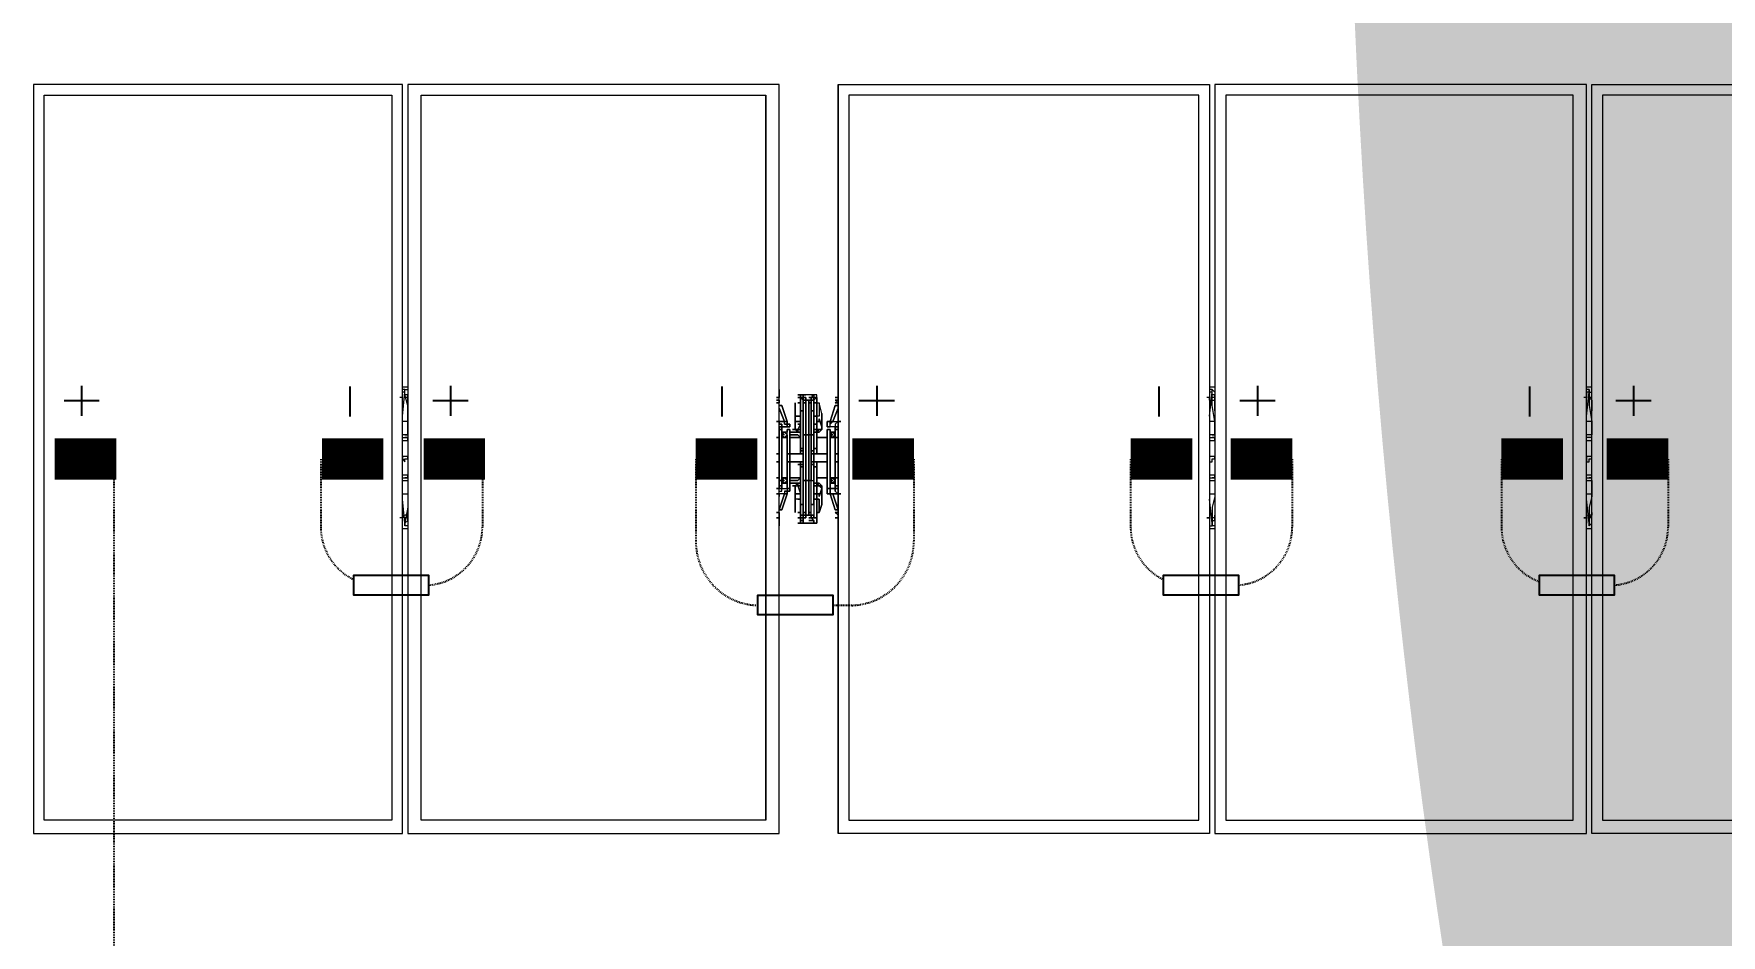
# Model space of a CAD drawing. Header units: feet. Extents: x -13743 to 68376, y -48 to 67763.
# Drawn here: x 3566.4 to 3770.6, y 8222.2 to 8331.2 of the extents above; entities that cross this region are included whole.
import ezdxf
from ezdxf.enums import TextEntityAlignment as Align

# ---------------------------------------------------------------- set-up
doc = ezdxf.new("R2018")
doc.units = ezdxf.units.FT
doc.header["$MEASUREMENT"] = 0
doc.linetypes.add('HIDDEN', pattern=[0.375, 0.25, -0.125])
for name, color, linetype in [('E-HARN-COMP', 8, 'Continuous'), ('E-TRNK-CABL-NEG', 6, 'HIDDEN'), ('E-TRUNK-CABLE-POS', 6, 'HIDDEN'), ('G-ANNO-TEXT', 1, 'Continuous'), ('Polarity-Text', 7, 'Continuous')]:
    doc.layers.add(name, color=color, linetype=linetype)
doc.styles.add('NEI-A', font='arial.ttf')
doc.styles.get("Standard").update_dxf_attribs({"font": 'arial.ttf'})

# ---------------------------------------------------------------- blocks, each defined once
blk = doc.blocks.new('A$Cc93f9aa1')
at = {"lineweight": 5}
for points in [[(5.5131, 0.4666), (5.5131, 0), (5.2831, 0), (5.2831, 0.4666)], [(5.7481, 0.4666), (5.5164, 0.4666), (5.5164, 0), (5.7481, 0)], [(5.9831, 0), (5.7514, 0), (5.7514, 0.4666), (5.9831, 0.4666)], [(6.2514, 0), (6.2514, 0.4666), (6.0198, 0.4666), (6.0198, 0)], [(6.4847, 0.4666), (6.2547, 0.4666), (6.2547, 0), (6.4847, 0)], [(5.5064, 0.4583), (5.2898, 0.4583), (5.2898, 0.0067), (5.5064, 0.0067)], [(5.7414, 0.0067), (5.7414, 0.4583), (5.5248, 0.4583), (5.5248, 0.0067)], [(5.9764, 0.0067), (5.9764, 0.4583), (5.7581, 0.4583), (5.7581, 0.0067)], [(6.0281, 0.4583), (6.2431, 0.4583), (6.2431, 0.0067), (6.0281, 0.0067)], [(6.2614, 0.4583), (6.4781, 0.4583), (6.4781, 0.0067), (6.2614, 0.0067)], [(5.5148, 0.275), (5.5148, 0.2733)], [(5.9848, 0.2667), (5.9831, 0.2683), (5.9831, 0.27), (5.9831, 0.275), (5.9831, 0.27), (5.9831, 0.2683)], [(6.0198, 0.27), (6.0198, 0.2667), (6.0198, 0.27), (6.0198, 0.275)], [(5.9848, 0.2517), (5.9848, 0.25), (5.9831, 0.25), (5.9831, 0.2517), (5.9848, 0.2517), (5.9848, 0.2533), (5.9831, 0.255), (5.9864, 0.255), (5.9881, 0.255), (5.9848, 0.265), (5.9881, 0.255), (5.9864, 0.255), (5.9881, 0.255), (5.9881, 0.2533), (5.9881, 0.2517)], [(5.9948, 0.2667), (5.9931, 0.2617), (5.9931, 0.25), (5.9931, 0.2517), (5.9931, 0.25), (5.9931, 0.2617)], [(5.9964, 0.2667), (5.9964, 0.2583), (5.9964, 0.2667), (5.9948, 0.2667), (5.9948, 0.2583), (5.9948, 0.2667)], [(6.0081, 0.27), (6.0064, 0.27), (6.0064, 0.2733), (6.0064, 0.2717), (6.0048, 0.2717), (6.0048, 0.27), (6.0064, 0.27), (6.0048, 0.27), (6.0064, 0.27), (6.0048, 0.27), (6.0031, 0.27), (6.0048, 0.27), (6.0031, 0.27), (6.0048, 0.27), (6.0064, 0.27), (6.0048, 0.27), (6.0031, 0.27), (6.0031, 0.2683), (6.0031, 0.27), (6.0048, 0.27), (6.0031, 0.27), (6.0048, 0.27), (6.0048, 0.2683), (6.0031, 0.2683), (6.0014, 0.2683), (5.9998, 0.2683), (5.9981, 0.2683), (5.9981, 0.27), (5.9964, 0.27), (5.9964, 0.2733), (5.9981, 0.2733), (5.9981, 0.2717), (5.9998, 0.2717), (5.9981, 0.2717), (5.9981, 0.2733), (5.9998, 0.2733), (6.0048, 0.2733), (6.0064, 0.2733), (6.0081, 0.2733), (6.0064, 0.2733), (6.0048, 0.2733), (5.9998, 0.2733), (5.9981, 0.2733), (5.9964, 0.2733), (5.9964, 0.27), (5.9981, 0.27), (5.9981, 0.2683), (5.9998, 0.2683), (6.0014, 0.2683), (6.0031, 0.2683), (6.0048, 0.2683), (6.0048, 0.27), (6.0048, 0.2717), (6.0064, 0.2717), (6.0064, 0.2733), (6.0064, 0.27)], [(5.9964, 0.2383), (5.9981, 0.2383), (5.9964, 0.2383), (5.9964, 0.2617), (5.9964, 0.27), (5.9981, 0.27), (5.9964, 0.27), (5.9964, 0.2617)], [(5.9998, 0.27), (5.9981, 0.27), (5.9964, 0.27), (5.9981, 0.27)], [(6.0064, 0.195), (6.0064, 0.2033), (6.0064, 0.195), (6.0081, 0.195), (6.0064, 0.195), (6.0048, 0.1967), (6.0064, 0.195), (6.0064, 0.1933), (6.0048, 0.1933), (6.0048, 0.195), (6.0048, 0.1967), (6.0048, 0.195), (6.0064, 0.195), (6.0048, 0.195), (6.0048, 0.1933), (6.0064, 0.1933), (6.0064, 0.195), (6.0048, 0.195), (6.0048, 0.1933), (6.0064, 0.1933), (6.0081, 0.1933), (6.0064, 0.1933), (6.0048, 0.1933), (6.0048, 0.195), (6.0031, 0.195), (6.0048, 0.195), (6.0031, 0.195), (6.0048, 0.195), (6.0031, 0.195), (6.0048, 0.195), (6.0031, 0.195), (6.0048, 0.195), (6.0048, 0.1967), (6.0031, 0.1967), (6.0031, 0.2183), (6.0014, 0.2183), (6.0014, 0.2467), (6.0031, 0.2467), (6.0031, 0.2683), (6.0048, 0.2683), (6.0048, 0.2467), (6.0031, 0.2467), (6.0031, 0.2183), (6.0048, 0.2183), (6.0048, 0.2467), (6.0048, 0.2183), (6.0031, 0.2183), (6.0031, 0.2467), (6.0048, 0.2467), (6.0048, 0.2683), (6.0031, 0.2683), (6.0031, 0.2467), (6.0014, 0.2467), (6.0014, 0.2183), (6.0031, 0.2183), (6.0031, 0.1967), (6.0048, 0.1967), (6.0031, 0.1967), (6.0014, 0.1967), (5.9998, 0.1967), (5.9998, 0.195), (5.9981, 0.195), (5.9964, 0.195), (5.9981, 0.1967), (5.9964, 0.195), (5.9964, 0.1933), (5.9981, 0.1933), (5.9981, 0.195), (5.9998, 0.195), (5.9981, 0.195), (5.9981, 0.1967), (5.9981, 0.195), (5.9964, 0.195), (5.9964, 0.1933), (5.9981, 0.1933), (5.9981, 0.195), (5.9998, 0.195), (5.9981, 0.195), (5.9998, 0.195), (5.9998, 0.1967), (6.0014, 0.1967), (6.0031, 0.1967), (6.0048, 0.1967), (6.0048, 0.195)], [(6.0014, 0.2717), (5.9998, 0.2717), (5.9981, 0.2717), (5.9998, 0.27), (6.0014, 0.27), (5.9998, 0.27), (6.0014, 0.27), (5.9998, 0.27), (5.9981, 0.2717), (5.9998, 0.2717)], [(5.9998, 0.2683), (5.9998, 0.2467), (5.9981, 0.2467), (5.9981, 0.2683)], [(5.9998, 0.2683), (5.9998, 0.2467), (5.9981, 0.2467), (5.9981, 0.2683)], [(5.9998, 0.2467), (5.9998, 0.2183), (5.9981, 0.2183), (5.9981, 0.2467), (5.9981, 0.2183), (5.9998, 0.2183), (5.9998, 0.2467), (6.0014, 0.2467), (6.0014, 0.2667), (6.0014, 0.2467)], [(6.0014, 0.27), (5.9998, 0.27)], [(6.0014, 0.2683), (5.9998, 0.2683), (5.9998, 0.27), (5.9998, 0.2683), (6.0014, 0.2683), (6.0014, 0.2667), (5.9998, 0.2667), (6.0014, 0.2667)], [(6.0064, 0.2683), (6.0048, 0.2683), (6.0031, 0.2683), (6.0048, 0.2683)], [(6.0048, 0.2667), (6.0031, 0.2667)], [(6.0081, 0.2667), (6.0064, 0.2667)], [(6.0098, 0.2517), (6.0098, 0.2567), (6.0098, 0.2583), (6.0098, 0.2567), (6.0098, 0.255), (6.0064, 0.255), (6.0098, 0.255), (6.0098, 0.2567), (6.0098, 0.2517), (6.0098, 0.25), (6.0081, 0.25), (6.0064, 0.255), (6.0064, 0.2583), (6.0098, 0.2583), (6.0098, 0.2667), (6.0098, 0.2617), (6.0098, 0.25)], [(6.0098, 0.25), (6.0098, 0.26), (6.0098, 0.25), (6.0081, 0.2483), (6.0098, 0.25), (6.0081, 0.2483), (6.0081, 0.25), (6.0064, 0.255), (6.0064, 0.2583), (6.0064, 0.2667), (6.0064, 0.2583), (6.0098, 0.2583), (6.0098, 0.2667), (6.0098, 0.2617)], [(6.0164, 0.2533), (6.0164, 0.255), (6.0148, 0.255), (6.0181, 0.265), (6.0148, 0.255), (6.0164, 0.255), (6.0198, 0.255), (6.0198, 0.2533), (6.0181, 0.2533), (6.0181, 0.2517), (6.0148, 0.2517), (6.0148, 0.2533), (6.0164, 0.2533), (6.0164, 0.255), (6.0198, 0.255), (6.0198, 0.2533), (6.0181, 0.2533), (6.0181, 0.2517), (6.0148, 0.2517), (6.0148, 0.2533)], [(5.9831, 0.2517), (5.9831, 0.25), (5.9848, 0.25), (5.9848, 0.2517), (5.9881, 0.2517), (5.9881, 0.2533), (5.9881, 0.255), (5.9864, 0.255), (5.9831, 0.255), (5.9848, 0.2533), (5.9848, 0.2517)], [(5.9881, 0.2517), (5.9898, 0.2517), (5.9898, 0.255), (5.9881, 0.255), (5.9898, 0.255), (5.9881, 0.255), (5.9881, 0.2533), (5.9881, 0.255), (5.9898, 0.255), (5.9898, 0.2517), (5.9881, 0.2517), (5.9898, 0.2517), (5.9898, 0.215), (5.9881, 0.215), (5.9898, 0.215), (5.9898, 0.2517)], [(5.9931, 0.25), (5.9931, 0.26)], [(5.9948, 0.2583), (5.9964, 0.2583), (5.9964, 0.255), (5.9964, 0.25), (5.9948, 0.25), (5.9931, 0.2517), (5.9948, 0.2567), (5.9948, 0.255), (5.9964, 0.255), (5.9964, 0.2583)], [(5.9931, 0.2583), (5.9931, 0.2567)], [(5.9948, 0.2567), (5.9931, 0.2517), (5.9948, 0.25), (5.9964, 0.25), (5.9964, 0.255), (5.9948, 0.255)], [(5.9998, 0.2617), (5.9981, 0.2617)], [(5.9998, 0.2617), (5.9981, 0.2617)], [(6.0081, 0.2367), (6.0064, 0.2367), (6.0064, 0.2383), (6.0048, 0.2383), (6.0064, 0.2383), (6.0064, 0.2617), (6.0048, 0.2617), (6.0064, 0.2617), (6.0064, 0.2383), (6.0064, 0.235), (6.0081, 0.235), (6.0064, 0.235), (6.0081, 0.235), (6.0064, 0.235), (6.0081, 0.235), (6.0064, 0.235), (6.0064, 0.2383), (6.0064, 0.2367)], [(6.0064, 0.2617), (6.0048, 0.2617)], [(6.0148, 0.215), (6.0131, 0.215), (6.0131, 0.2517), (6.0148, 0.2517), (6.0131, 0.2517), (6.0131, 0.2533), (6.0148, 0.2533), (6.0148, 0.255), (6.0148, 0.2533), (6.0131, 0.2533), (6.0131, 0.2517), (6.0148, 0.2517), (6.0131, 0.2517), (6.0131, 0.215)], [(6.0164, 0.255), (6.0148, 0.255), (6.0148, 0.2533), (6.0164, 0.2533), (6.0148, 0.2533), (6.0148, 0.255)], [(5.9848, 0.215), (5.9848, 0.2133), (5.9848, 0.215), (5.9831, 0.215), (5.9831, 0.25), (5.9831, 0.215)], [(5.9881, 0.245), (5.9864, 0.245), (5.9848, 0.2467), (5.9848, 0.2483), (5.9864, 0.2483), (5.9848, 0.2483), (5.9848, 0.2467), (5.9848, 0.2483), (5.9864, 0.2483), (5.9881, 0.2483), (5.9864, 0.2483), (5.9848, 0.2483), (5.9848, 0.2467), (5.9848, 0.245), (5.9848, 0.2467), (5.9864, 0.245), (5.9848, 0.245), (5.9831, 0.245), (5.9848, 0.245), (5.9864, 0.245), (5.9881, 0.245), (5.9881, 0.2467), (5.9881, 0.2483)], [(5.9864, 0.2483), (5.9848, 0.2467), (5.9864, 0.245), (5.9881, 0.2467)], [(5.9864, 0.2483), (5.9848, 0.2467), (5.9864, 0.245), (5.9881, 0.2467)], [(5.9864, 0.2483), (5.9881, 0.2483)], [(5.9881, 0.245), (5.9864, 0.245), (5.9881, 0.245), (5.9881, 0.2467), (5.9864, 0.2467), (5.9881, 0.2467), (5.9864, 0.2467), (5.9881, 0.2467), (5.9864, 0.2467), (5.9881, 0.2467), (5.9864, 0.2467), (5.9881, 0.2467), (5.9864, 0.2467), (5.9881, 0.2467), (5.9864, 0.2467), (5.9881, 0.2467), (5.9864, 0.2467), (5.9881, 0.2467), (5.9864, 0.2467), (5.9881, 0.2467), (5.9864, 0.2467), (5.9881, 0.2467), (5.9881, 0.2483)], [(5.9898, 0.245), (5.9964, 0.245)], [(5.9948, 0.25), (5.9931, 0.25), (5.9948, 0.2483), (5.9931, 0.25), (5.9948, 0.25), (5.9964, 0.2483), (5.9981, 0.2483), (5.9964, 0.2483), (5.9981, 0.2483), (5.9964, 0.2483), (5.9964, 0.25), (5.9964, 0.2483)], [(5.9964, 0.2483), (5.9948, 0.2483), (5.9931, 0.25), (5.9948, 0.2483)], [(5.9964, 0.2483), (5.9964, 0.2467), (5.9964, 0.2483), (5.9948, 0.2483)], [(6.0064, 0.2483), (6.0131, 0.2483), (6.0064, 0.2483), (6.0081, 0.2483), (6.0098, 0.2483), (6.0081, 0.2483)], [(6.0131, 0.2467), (6.0081, 0.2467), (6.0064, 0.245), (6.0131, 0.245), (6.0064, 0.245), (6.0081, 0.2467)], [(6.0098, 0.25), (6.0081, 0.2483), (6.0098, 0.2483), (6.0081, 0.2483), (6.0098, 0.25), (6.0114, 0.25), (6.0098, 0.25), (6.0098, 0.2517), (6.0098, 0.25), (6.0081, 0.25), (6.0081, 0.2483)], [(6.0148, 0.2483), (6.0164, 0.2483), (6.0148, 0.2483), (6.0148, 0.2467), (6.0164, 0.245), (6.0148, 0.245), (6.0148, 0.2467)], [(6.0164, 0.2483), (6.0148, 0.2467), (6.0164, 0.245), (6.0181, 0.2467)], [(6.0148, 0.2483), (6.0164, 0.2483), (6.0148, 0.2483), (6.0148, 0.2467)], [(6.0164, 0.2483), (6.0148, 0.2467), (6.0164, 0.245), (6.0181, 0.2467)], [(6.0164, 0.245), (6.0181, 0.245), (6.0181, 0.2483), (6.0181, 0.245)], [(6.0214, 0.2517), (6.0198, 0.2517), (6.0198, 0.25), (6.0198, 0.2517), (6.0181, 0.2517), (6.0198, 0.2517)], [(6.0181, 0.25), (6.0181, 0.2517), (6.0181, 0.25), (6.0198, 0.25), (6.0198, 0.215), (6.0181, 0.215), (6.0198, 0.215), (6.0198, 0.25)], [(6.0214, 0.245), (6.0198, 0.245)], [(5.5164, 0.235), (5.5148, 0.235), (5.5148, 0.2333), (5.5131, 0.2333), (5.5131, 0.2317), (5.5148, 0.2317), (5.5164, 0.2317), (5.5164, 0.2333)], [(5.7498, 0.235), (5.7498, 0.2333), (5.7481, 0.2333), (5.7481, 0.2317), (5.7498, 0.2317), (5.7514, 0.2317), (5.7514, 0.2333), (5.7514, 0.235)], [(5.9848, 0.235), (5.9831, 0.235)], [(5.9848, 0.235), (5.9831, 0.235)], [(5.9981, 0.23), (5.9898, 0.23), (5.9898, 0.235), (5.9981, 0.235), (5.9964, 0.235), (5.9964, 0.2367), (5.9964, 0.2383), (5.9964, 0.235), (5.9981, 0.235), (5.9964, 0.235), (5.9981, 0.235), (5.9898, 0.235), (5.9898, 0.23), (5.9981, 0.23), (5.9998, 0.23), (5.9981, 0.23), (5.9964, 0.23), (5.9964, 0.2267), (5.9964, 0.23), (5.9981, 0.23), (5.9964, 0.23)], [(5.9964, 0.2367), (5.9964, 0.235), (5.9964, 0.2383)], [(5.9981, 0.235), (5.9964, 0.235)], [(5.9998, 0.2367), (5.9981, 0.2367)], [(5.9998, 0.2367), (5.9981, 0.2367)], [(6.0048, 0.235), (6.0131, 0.235), (6.0131, 0.23), (6.0131, 0.235), (6.0148, 0.235), (6.0131, 0.235)], [(6.0064, 0.235), (6.0064, 0.2367), (6.0081, 0.2367), (6.0064, 0.2367)], [(6.0214, 0.235), (6.0198, 0.235)], [(6.0214, 0.235), (6.0198, 0.235)], [(6.2531, 0.235), (6.2531, 0.2333), (6.2514, 0.2333), (6.2514, 0.2317), (6.2531, 0.2317), (6.2547, 0.2317), (6.2547, 0.2333)], [(5.9848, 0.23), (5.9831, 0.23)], [(5.9848, 0.23), (5.9831, 0.23)], [(5.9964, 0.23), (5.9964, 0.2267)], [(5.9981, 0.23), (5.9964, 0.23)], [(5.9964, 0.2267), (5.9964, 0.2033), (5.9964, 0.195), (5.9981, 0.195), (5.9981, 0.1967), (5.9981, 0.195), (5.9964, 0.195), (5.9964, 0.2033), (5.9964, 0.2267), (5.9981, 0.2267)], [(6.0148, 0.23), (6.0131, 0.23), (6.0048, 0.23), (6.0131, 0.23)], [(6.0064, 0.2267), (6.0048, 0.2267), (6.0064, 0.2267), (6.0064, 0.2033), (6.0048, 0.2033), (6.0064, 0.2033)], [(6.0064, 0.2267), (6.0064, 0.23)], [(6.0214, 0.23), (6.0198, 0.23)], [(6.0214, 0.23), (6.0198, 0.23)], [(5.9881, 0.22), (5.9881, 0.2183), (5.9881, 0.2167), (5.9864, 0.2167), (5.9848, 0.2167), (5.9848, 0.2183), (5.9864, 0.2167), (5.9881, 0.2167), (5.9864, 0.2167), (5.9848, 0.2183), (5.9848, 0.2167), (5.9864, 0.2167), (5.9881, 0.2167), (5.9881, 0.2183), (5.9881, 0.22), (5.9864, 0.22), (5.9848, 0.22), (5.9831, 0.22), (5.9848, 0.22), (5.9848, 0.2183), (5.9848, 0.22), (5.9864, 0.22), (5.9881, 0.22), (5.9881, 0.2183), (5.9881, 0.2167), (5.9881, 0.2183), (5.9864, 0.2183), (5.9881, 0.2183), (5.9864, 0.2183), (5.9881, 0.2183), (5.9864, 0.2183), (5.9881, 0.2183), (5.9864, 0.2183), (5.9881, 0.2183), (5.9864, 0.2183), (5.9881, 0.2183), (5.9864, 0.2183), (5.9881, 0.2183), (5.9864, 0.2183), (5.9881, 0.2183), (5.9864, 0.2183), (5.9881, 0.2183), (5.9864, 0.2183), (5.9881, 0.2183)], [(5.9831, 0.215), (5.9831, 0.2133)], [(5.9881, 0.2117), (5.9864, 0.21), (5.9881, 0.21), (5.9848, 0.2), (5.9881, 0.21), (5.9864, 0.21), (5.9831, 0.21), (5.9848, 0.2117), (5.9848, 0.2133), (5.9881, 0.2133), (5.9881, 0.2117), (5.9864, 0.21), (5.9831, 0.21), (5.9848, 0.2117), (5.9848, 0.2133), (5.9881, 0.2133)], [(5.9864, 0.22), (5.9848, 0.22), (5.9848, 0.2183), (5.9848, 0.22), (5.9864, 0.22), (5.9881, 0.22)], [(5.9864, 0.22), (5.9848, 0.2183), (5.9864, 0.2167), (5.9881, 0.2183)], [(5.9864, 0.22), (5.9848, 0.2183), (5.9864, 0.2167), (5.9881, 0.2183)], [(5.9881, 0.2133), (5.9898, 0.2133), (5.9898, 0.21), (5.9898, 0.2133)], [(5.9881, 0.21), (5.9898, 0.21), (5.9881, 0.21), (5.9881, 0.2117), (5.9881, 0.21), (5.9898, 0.21)], [(5.9964, 0.22), (5.9898, 0.22)], [(5.9948, 0.2083), (5.9948, 0.21), (5.9964, 0.21), (5.9964, 0.2117), (5.9964, 0.215), (5.9964, 0.2167), (5.9948, 0.215), (5.9964, 0.2167), (5.9964, 0.215), (5.9931, 0.215), (5.9931, 0.2133), (5.9931, 0.215), (5.9948, 0.2167), (5.9964, 0.2167), (5.9981, 0.2167), (5.9964, 0.2167), (5.9948, 0.2167), (5.9931, 0.215), (5.9931, 0.205), (5.9931, 0.215), (5.9931, 0.205), (5.9931, 0.215), (5.9931, 0.2133)], [(5.9964, 0.2167), (5.9948, 0.2167), (5.9931, 0.215), (5.9948, 0.2167)], [(5.9931, 0.2133), (5.9931, 0.215), (5.9964, 0.215), (5.9964, 0.2117), (5.9964, 0.21), (5.9948, 0.21), (5.9948, 0.2083)], [(5.9998, 0.2183), (6.0014, 0.2183), (6.0014, 0.1983), (5.9998, 0.1983), (6.0014, 0.1983), (6.0014, 0.1967), (5.9998, 0.1967), (6.0014, 0.1967), (6.0014, 0.1983), (6.0014, 0.2183), (5.9998, 0.2183), (5.9998, 0.1967), (5.9981, 0.1967), (5.9981, 0.2183), (5.9981, 0.1967), (5.9998, 0.1967)], [(6.0031, 0.195), (6.0031, 0.1967), (6.0048, 0.1967), (6.0048, 0.2183), (6.0048, 0.1967), (6.0031, 0.1967)], [(6.0081, 0.2183), (6.0131, 0.2183), (6.0081, 0.2183), (6.0064, 0.22), (6.0131, 0.22), (6.0064, 0.22)], [(6.0114, 0.215), (6.0098, 0.215), (6.0081, 0.2167), (6.0098, 0.215), (6.0081, 0.2167), (6.0081, 0.215), (6.0081, 0.2167), (6.0064, 0.2167), (6.0131, 0.2167), (6.0064, 0.2167), (6.0081, 0.2167), (6.0098, 0.2167), (6.0081, 0.2167), (6.0098, 0.215), (6.0081, 0.2167), (6.0098, 0.215)], [(6.0098, 0.2083), (6.0098, 0.215), (6.0081, 0.215), (6.0064, 0.2117), (6.0064, 0.21), (6.0098, 0.21), (6.0098, 0.2083), (6.0098, 0.2067), (6.0098, 0.2083), (6.0098, 0.21), (6.0064, 0.21), (6.0064, 0.2117), (6.0081, 0.215), (6.0098, 0.215)], [(6.0098, 0.2167), (6.0081, 0.2167)], [(6.0098, 0.2133), (6.0098, 0.215), (6.0098, 0.205), (6.0098, 0.215), (6.0098, 0.1983), (6.0098, 0.215)], [(6.0148, 0.2133), (6.0131, 0.2133), (6.0131, 0.2117), (6.0148, 0.2117), (6.0148, 0.21), (6.0148, 0.2117), (6.0164, 0.2117), (6.0148, 0.2117), (6.0148, 0.2133), (6.0148, 0.2117), (6.0164, 0.2117), (6.0164, 0.21), (6.0148, 0.21), (6.0148, 0.2117), (6.0131, 0.2117), (6.0131, 0.2133), (6.0148, 0.2133), (6.0181, 0.2133), (6.0181, 0.215), (6.0181, 0.2133)], [(6.0164, 0.22), (6.0148, 0.2183), (6.0164, 0.2167), (6.0181, 0.2183)], [(6.0181, 0.22), (6.0181, 0.2183), (6.0181, 0.22), (6.0164, 0.22), (6.0148, 0.22), (6.0164, 0.22), (6.0181, 0.22), (6.0148, 0.22), (6.0148, 0.2183), (6.0148, 0.22), (6.0148, 0.2183), (6.0148, 0.2167), (6.0164, 0.2167), (6.0148, 0.2183), (6.0148, 0.2167), (6.0164, 0.2167), (6.0148, 0.2183), (6.0148, 0.22)], [(6.0164, 0.22), (6.0148, 0.2183), (6.0164, 0.2167), (6.0181, 0.2183)], [(6.0164, 0.21), (6.0198, 0.21), (6.0198, 0.2117), (6.0181, 0.2117), (6.0181, 0.2133), (6.0198, 0.2133), (6.0198, 0.215), (6.0198, 0.2133), (6.0181, 0.2133), (6.0181, 0.2117), (6.0198, 0.2117), (6.0198, 0.21), (6.0164, 0.21), (6.0148, 0.21), (6.0181, 0.2), (6.0148, 0.21)], [(6.0164, 0.21), (6.0148, 0.21), (6.0148, 0.2117), (6.0164, 0.2117)], [(6.0181, 0.2167), (6.0164, 0.2167), (6.0181, 0.2167), (6.0181, 0.2183)], [(6.0214, 0.22), (6.0198, 0.22)], [(5.9931, 0.2083), (5.9931, 0.2067)], [(5.9948, 0.1983), (5.9948, 0.2067), (5.9964, 0.2067), (5.9964, 0.1983)], [(5.9948, 0.1983), (5.9948, 0.2067), (5.9964, 0.2067), (5.9964, 0.1983)], [(5.9964, 0.21), (5.9964, 0.2067)], [(5.9998, 0.2033), (5.9981, 0.2033)], [(5.9998, 0.2033), (5.9981, 0.2033)], [(6.0064, 0.2033), (6.0048, 0.2033)], [(6.0064, 0.2067), (6.0064, 0.21)], [(6.0081, 0.1983), (6.0064, 0.1983), (6.0081, 0.1983), (6.0064, 0.1983), (6.0064, 0.2067), (6.0098, 0.2067), (6.0098, 0.1983), (6.0098, 0.2067), (6.0064, 0.2067), (6.0064, 0.1983)], [(5.9831, 0.1967), (5.9848, 0.1983)], [(5.9831, 0.19), (5.9831, 0.195)], [(5.9981, 0.1983), (5.9964, 0.1983)], [(6.0014, 0.195), (5.9998, 0.195)], [(6.0048, 0.1983), (6.0031, 0.1983)], [(6.0048, 0.195), (6.0031, 0.195)], [(6.0048, 0.1933), (6.0031, 0.1933), (6.0064, 0.1933), (6.0031, 0.1933)], [(6.0198, 0.1983), (6.0198, 0.1967)], [(6.0198, 0.19), (6.0198, 0.195)]]:
    blk.add_lwpolyline(points, close=True, dxfattribs=at)
for points in [[(5.9831, 0), (5.9831, 0.4666)], [(6.0198, 0.4666), (6.0198, 0)], [(5.9764, 0.0067), (5.9764, 0.4583)], [(6.0281, 0.4583), (6.0281, 0.0067)], [(5.5164, 0.2767), (5.5131, 0.2767)], [(5.7514, 0.2767), (5.7481, 0.2767)], [(5.7514, 0.275), (5.7498, 0.275), (5.7498, 0.2733), (5.7498, 0.2717), (5.7481, 0.2717), (5.7481, 0.27), (5.7481, 0.2683)], [(5.7498, 0.27), (5.7498, 0.2733), (5.7498, 0.275)], [(6.2547, 0.2767), (6.2514, 0.2767)], [(6.2531, 0.27), (6.2531, 0.2733), (6.2531, 0.275), (6.2531, 0.2733), (6.2514, 0.2717), (6.2514, 0.27), (6.2514, 0.2683)], [(5.5148, 0.255), (5.5131, 0.255), (5.5131, 0.2567), (5.5148, 0.2633), (5.5148, 0.2733), (5.5148, 0.27), (5.5131, 0.2683)], [(5.5164, 0.27), (5.5164, 0.2733)], [(5.7498, 0.255), (5.7481, 0.255), (5.7481, 0.2567), (5.7498, 0.2633), (5.7498, 0.2733)], [(5.9831, 0.2667), (5.9831, 0.2667)], [(5.9831, 0.2667), (5.9831, 0.2667)], [(5.9981, 0.27), (5.9998, 0.27), (5.9981, 0.27)], [(5.9981, 0.27), (5.9998, 0.27), (5.9981, 0.27)], [(6.0048, 0.2717), (6.0064, 0.2717), (6.0048, 0.2717)], [(6.0048, 0.2717), (6.0064, 0.2717), (6.0048, 0.2717)], [(6.0048, 0.27), (6.0048, 0.27)], [(6.0048, 0.27), (6.0064, 0.27)], [(6.0048, 0.27), (6.0048, 0.27)], [(6.0064, 0.27), (6.0048, 0.27)], [(6.0064, 0.2617), (6.0064, 0.27)], [(6.0064, 0.2617), (6.0064, 0.27)], [(6.0081, 0.2667), (6.0081, 0.2667)], [(6.0081, 0.2667), (6.0081, 0.2667)], [(6.0198, 0.2667), (6.0198, 0.2667)], [(6.0198, 0.2667), (6.0198, 0.2667)], [(6.2531, 0.255), (6.2514, 0.255), (6.2514, 0.2633), (6.2531, 0.2733)], [(5.5148, 0.2467), (5.5131, 0.2467), (5.5131, 0.255)], [(5.7498, 0.2467), (5.7481, 0.2467), (5.7481, 0.255)], [(5.9931, 0.26), (5.9931, 0.26)], [(5.9931, 0.26), (5.9931, 0.26)], [(6.0098, 0.26), (6.0098, 0.26)], [(6.0098, 0.26), (6.0098, 0.26)], [(6.2531, 0.2467), (6.2514, 0.2467), (6.2514, 0.255)], [(5.5164, 0.2467), (5.5131, 0.2467)], [(5.5164, 0.245), (5.5131, 0.245), (5.5148, 0.245)], [(5.5131, 0.245), (5.5131, 0.2433), (5.5164, 0.2433)], [(5.7514, 0.2467), (5.7481, 0.2467)], [(5.7514, 0.245), (5.7481, 0.245), (5.7498, 0.245)], [(5.7481, 0.245), (5.7481, 0.2433), (5.7514, 0.2433)], [(5.9848, 0.2483), (5.9848, 0.2483)], [(5.9848, 0.2483), (5.9848, 0.2483)], [(5.9848, 0.2467), (5.9848, 0.2467)], [(5.9848, 0.2467), (5.9848, 0.2467)], [(5.9848, 0.245), (5.9848, 0.245)], [(5.9848, 0.245), (5.9848, 0.245)], [(5.9864, 0.2483), (5.9864, 0.2483)], [(5.9864, 0.2483), (5.9864, 0.2483)], [(5.9864, 0.245), (5.9864, 0.245)], [(5.9864, 0.245), (5.9864, 0.245)], [(5.9881, 0.2517), (5.9881, 0.2517)], [(5.9881, 0.2517), (5.9881, 0.2517)], [(5.9881, 0.2483), (5.9881, 0.2483)], [(5.9881, 0.2483), (5.9881, 0.2483)], [(5.9881, 0.2467), (5.9881, 0.2467)], [(5.9881, 0.2467), (5.9881, 0.2467)], [(5.9881, 0.245), (5.9881, 0.245)], [(5.9881, 0.245), (5.9881, 0.245)], [(5.9898, 0.2517), (5.9898, 0.2517)], [(5.9898, 0.2517), (5.9898, 0.2517)], [(6.0131, 0.2517), (6.0131, 0.2517)], [(6.0131, 0.2517), (6.0131, 0.2517)], [(6.0148, 0.2467), (6.0148, 0.245), (6.0164, 0.245), (6.0181, 0.245), (6.0181, 0.2467), (6.0164, 0.2467), (6.0181, 0.2467), (6.0164, 0.2467), (6.0181, 0.2467), (6.0164, 0.2467), (6.0181, 0.2467), (6.0164, 0.2467), (6.0181, 0.2467), (6.0164, 0.2467), (6.0181, 0.2467), (6.0164, 0.2467), (6.0181, 0.2467), (6.0164, 0.2467), (6.0181, 0.2467), (6.0164, 0.2467), (6.0181, 0.2467), (6.0164, 0.2467), (6.0181, 0.2467), (6.0198, 0.2467), (6.0181, 0.2467), (6.0181, 0.2483), (6.0181, 0.2467), (6.0181, 0.245)], [(6.0148, 0.2483), (6.0148, 0.2483)], [(6.0148, 0.2483), (6.0148, 0.2483)], [(6.0148, 0.2467), (6.0148, 0.2467)], [(6.0148, 0.2467), (6.0164, 0.245)], [(6.0148, 0.2467), (6.0148, 0.2467)], [(6.0148, 0.245), (6.0148, 0.245)], [(6.0148, 0.245), (6.0148, 0.245)], [(6.0164, 0.2483), (6.0181, 0.2483), (6.0164, 0.2483)], [(6.0164, 0.2483), (6.0164, 0.2483)], [(6.0164, 0.2483), (6.0181, 0.2483), (6.0164, 0.2483)], [(6.0164, 0.2483), (6.0164, 0.2483)], [(6.0164, 0.245), (6.0164, 0.245)], [(6.0164, 0.245), (6.0181, 0.245)], [(6.0164, 0.245), (6.0164, 0.245)], [(6.0181, 0.2483), (6.0181, 0.2483)], [(6.0181, 0.2483), (6.0181, 0.2483)], [(6.0181, 0.2467), (6.0181, 0.2467)], [(6.0181, 0.2467), (6.0181, 0.2467)], [(6.0181, 0.245), (6.0181, 0.245)], [(6.0181, 0.245), (6.0181, 0.245)], [(6.2547, 0.2467), (6.2514, 0.2467)], [(6.2547, 0.245), (6.2514, 0.245), (6.2531, 0.245)], [(6.2514, 0.245), (6.2514, 0.2433), (6.2547, 0.2433)], [(5.5164, 0.2217), (5.5131, 0.2217), (5.5131, 0.22), (5.5164, 0.22)], [(5.7514, 0.2217), (5.7481, 0.2217), (5.7481, 0.22)], [(5.9981, 0.23), (5.9998, 0.23)], [(5.9981, 0.23), (5.9998, 0.23)], [(6.0064, 0.23), (6.0081, 0.23)], [(6.0064, 0.23), (6.0081, 0.23)], [(6.0064, 0.23), (6.0081, 0.23)], [(6.0064, 0.23), (6.0081, 0.23)], [(6.0064, 0.23), (6.0064, 0.2267)], [(6.0064, 0.23), (6.0064, 0.2267)], [(6.0064, 0.23), (6.0081, 0.23)], [(6.0064, 0.23), (6.0081, 0.23)], [(6.0064, 0.23), (6.0081, 0.23)], [(6.0064, 0.23), (6.0081, 0.23)], [(6.2547, 0.2217), (6.2514, 0.2217), (6.2514, 0.22)], [(5.5148, 0.1917), (5.5148, 0.2), (5.5131, 0.21), (5.5131, 0.2183), (5.5148, 0.2183)], [(5.5131, 0.2183), (5.5164, 0.2183)], [(5.7514, 0.22), (5.7481, 0.22), (5.7498, 0.22)], [(5.7498, 0.2183), (5.7481, 0.2183), (5.7481, 0.21), (5.7498, 0.2), (5.7498, 0.1917), (5.7514, 0.1917)], [(5.7481, 0.2183), (5.7514, 0.2183)], [(5.9831, 0.2133), (5.9848, 0.2133), (5.9831, 0.2133)], [(5.9831, 0.2133), (5.9848, 0.2133), (5.9831, 0.2133)], [(5.9848, 0.22), (5.9848, 0.22)], [(5.9848, 0.22), (5.9848, 0.22)], [(5.9848, 0.2183), (5.9848, 0.2183)], [(5.9848, 0.2183), (5.9848, 0.2183)], [(5.9848, 0.2167), (5.9848, 0.2167)], [(5.9848, 0.2167), (5.9848, 0.2167)], [(5.9864, 0.22), (5.9864, 0.22)], [(5.9864, 0.22), (5.9864, 0.22)], [(5.9864, 0.2167), (5.9864, 0.2167)], [(5.9864, 0.2167), (5.9864, 0.2167)], [(5.9881, 0.22), (5.9881, 0.22)], [(5.9881, 0.22), (5.9881, 0.22)], [(5.9881, 0.2183), (5.9881, 0.2183)], [(5.9881, 0.2183), (5.9881, 0.2183)], [(5.9881, 0.2167), (5.9881, 0.2167)], [(5.9881, 0.2167), (5.9881, 0.2167)], [(5.9881, 0.215), (5.9881, 0.215)], [(5.9881, 0.215), (5.9881, 0.215)], [(5.9898, 0.215), (5.9898, 0.215)], [(5.9898, 0.215), (5.9898, 0.215)], [(5.9964, 0.2167), (5.9964, 0.2183)], [(5.9964, 0.2167), (5.9964, 0.2183)], [(5.9964, 0.2167), (5.9981, 0.2167)], [(5.9964, 0.2167), (5.9981, 0.2167)], [(6.0131, 0.215), (6.0131, 0.215)], [(6.0131, 0.215), (6.0131, 0.215)], [(6.0148, 0.22), (6.0148, 0.22)], [(6.0148, 0.22), (6.0148, 0.22)], [(6.0148, 0.2183), (6.0148, 0.2183)], [(6.0148, 0.2183), (6.0148, 0.2183)], [(6.0148, 0.2167), (6.0148, 0.2167)], [(6.0148, 0.2167), (6.0148, 0.2167)], [(6.0148, 0.215), (6.0148, 0.215)], [(6.0148, 0.215), (6.0148, 0.215)], [(6.0181, 0.22), (6.0164, 0.22)], [(6.0164, 0.22), (6.0164, 0.22)], [(6.0164, 0.22), (6.0181, 0.22)], [(6.0164, 0.22), (6.0164, 0.22)], [(6.0164, 0.2183), (6.0181, 0.2183)], [(6.0164, 0.2183), (6.0181, 0.2183)], [(6.0164, 0.2183), (6.0181, 0.2183)], [(6.0164, 0.2183), (6.0181, 0.2183)], [(6.0164, 0.2183), (6.0181, 0.2183)], [(6.0164, 0.2183), (6.0181, 0.2183)], [(6.0164, 0.2183), (6.0181, 0.2183)], [(6.0164, 0.2183), (6.0181, 0.2183)], [(6.0164, 0.2183), (6.0181, 0.2183)], [(6.0164, 0.2183), (6.0181, 0.2183)], [(6.0164, 0.2183), (6.0181, 0.2183)], [(6.0164, 0.2183), (6.0181, 0.2183)], [(6.0164, 0.2183), (6.0181, 0.2183)], [(6.0164, 0.2183), (6.0181, 0.2183)], [(6.0164, 0.2183), (6.0181, 0.2183)], [(6.0164, 0.2183), (6.0181, 0.2183)], [(6.0164, 0.2183), (6.0181, 0.2183)], [(6.0164, 0.2183), (6.0181, 0.2183)], [(6.0164, 0.2167), (6.0181, 0.2167)], [(6.0164, 0.2167), (6.0164, 0.2167)], [(6.0164, 0.2167), (6.0181, 0.2167)], [(6.0164, 0.2167), (6.0164, 0.2167)], [(6.0181, 0.22), (6.0181, 0.22)], [(6.0181, 0.2183), (6.0181, 0.22)], [(6.0181, 0.22), (6.0181, 0.22)], [(6.0181, 0.2183), (6.0181, 0.22)], [(6.0181, 0.2183), (6.0181, 0.2183)], [(6.0181, 0.2167), (6.0181, 0.2183)], [(6.0181, 0.2167), (6.0181, 0.2183)], [(6.0181, 0.2183), (6.0181, 0.2183)], [(6.0181, 0.2167), (6.0181, 0.2167)], [(6.0181, 0.2167), (6.0181, 0.2167)], [(6.2547, 0.22), (6.2514, 0.22), (6.2531, 0.22)], [(6.2531, 0.2183), (6.2514, 0.2183), (6.2514, 0.21), (6.2514, 0.2), (6.2531, 0.1933), (6.2531, 0.1917), (6.2547, 0.1917)], [(6.2514, 0.2183), (6.2547, 0.2183)], [(5.9931, 0.205), (5.9948, 0.1983)], [(5.9931, 0.205), (5.9931, 0.205)], [(5.9931, 0.205), (5.9948, 0.1983)], [(5.9931, 0.205), (5.9931, 0.205)], [(6.0098, 0.205), (6.0098, 0.205)], [(6.0098, 0.205), (6.0098, 0.205)], [(5.5131, 0.1967), (5.5148, 0.195), (5.5148, 0.19), (5.5148, 0.1917), (5.5164, 0.1917), (5.5164, 0.195)], [(5.5148, 0.19), (5.5164, 0.19)], [(5.7481, 0.1967), (5.7481, 0.195), (5.7481, 0.1933), (5.7498, 0.1933), (5.7498, 0.19), (5.7514, 0.19)], [(5.7498, 0.195), (5.7498, 0.1917), (5.7498, 0.19)], [(5.9831, 0.1983), (5.9831, 0.1983)], [(5.9831, 0.1983), (5.9831, 0.1983)], [(5.9831, 0.195), (5.9831, 0.195)], [(5.9831, 0.195), (5.9831, 0.195)], [(5.9948, 0.1983), (5.9948, 0.1983)], [(5.9948, 0.1983), (5.9948, 0.1983)], [(5.9981, 0.1933), (5.9998, 0.195)], [(5.9981, 0.1933), (5.9998, 0.195)], [(5.9981, 0.1933), (5.9998, 0.1933)], [(5.9981, 0.1933), (5.9998, 0.1933)], [(5.9981, 0.1933), (5.9998, 0.1933)], [(5.9981, 0.1933), (6.0031, 0.1933)], [(5.9981, 0.1933), (5.9998, 0.1933)], [(5.9981, 0.1933), (5.9998, 0.1933)], [(5.9981, 0.1933), (5.9998, 0.1933)], [(5.9981, 0.1933), (6.0031, 0.1933)], [(5.9998, 0.195), (6.0014, 0.195)], [(5.9998, 0.195), (6.0014, 0.195)], [(5.9998, 0.195), (6.0014, 0.195)], [(5.9998, 0.195), (6.0014, 0.195)], [(6.0081, 0.1983), (6.0081, 0.1983)], [(6.0081, 0.1983), (6.0081, 0.1983)], [(6.0198, 0.1983), (6.0198, 0.1983)], [(6.0198, 0.1983), (6.0198, 0.1983)], [(6.0198, 0.195), (6.0198, 0.195)], [(6.0198, 0.195), (6.0198, 0.195)], [(6.2514, 0.1967), (6.2514, 0.195), (6.2514, 0.1933), (6.2531, 0.1933), (6.2531, 0.19), (6.2547, 0.19)], [(6.2531, 0.195), (6.2531, 0.1917), (6.2531, 0.19)], [(5.5164, 0.1883), (5.5131, 0.1883)], [(5.7514, 0.1883), (5.7481, 0.1883)], [(6.2547, 0.1883), (6.2514, 0.1883)]]:
    blk.add_lwpolyline(points, dxfattribs=at)
at = {"color": 8, "lineweight": 5, "true_color": 0x808080}
for points in [[(5.5164, 0.2767), (5.5131, 0.2767)], [(5.5131, 0.2733), (5.5148, 0.275)], [(5.7514, 0.2767), (5.7481, 0.2767)], [(5.7481, 0.2733), (5.7481, 0.275), (5.7498, 0.275)], [(6.2547, 0.2767), (6.2514, 0.2767)], [(6.2514, 0.2733), (6.2514, 0.275), (6.2531, 0.275)], [(5.5131, 0.27), (5.5148, 0.27), (5.5131, 0.2683), (5.5131, 0.2617)], [(5.5131, 0.2667), (5.5131, 0.2683), (5.5148, 0.2683)], [(5.5148, 0.2733), (5.5164, 0.2583)], [(5.5164, 0.2733), (5.5164, 0.2733)], [(5.5164, 0.2683), (5.5164, 0.27)], [(5.7481, 0.2617), (5.7481, 0.27), (5.7498, 0.27)], [(5.7481, 0.2667), (5.7481, 0.2683)], [(5.7498, 0.2733), (5.7498, 0.2733)], [(5.7498, 0.2733), (5.7514, 0.2583)], [(5.7514, 0.2683), (5.7514, 0.27)], [(5.9981, 0.2717), (5.9981, 0.2717)], [(5.9981, 0.2717), (5.9981, 0.2717)], [(5.9981, 0.27), (5.9998, 0.27)], [(5.9981, 0.27), (5.9998, 0.27)], [(5.9981, 0.27), (5.9998, 0.27)], [(5.9981, 0.27), (5.9998, 0.27)], [(5.9998, 0.27), (6.0014, 0.27)], [(5.9998, 0.27), (6.0014, 0.27)], [(6.0031, 0.27), (6.0048, 0.27)], [(6.0031, 0.27), (6.0048, 0.27)], [(6.0048, 0.2717), (6.0048, 0.2717)], [(6.0048, 0.2717), (6.0048, 0.2717)], [(6.0048, 0.27), (6.0064, 0.27)], [(6.0048, 0.27), (6.0064, 0.27)], [(6.0048, 0.27), (6.0064, 0.27)], [(6.0048, 0.27), (6.0064, 0.27)], [(6.0064, 0.27), (6.0064, 0.2617)], [(6.0064, 0.27), (6.0064, 0.2617)], [(6.2514, 0.2617), (6.2514, 0.27), (6.2531, 0.27)], [(6.2514, 0.2667), (6.2514, 0.2683), (6.2531, 0.2683)], [(6.2531, 0.2733), (6.2531, 0.2733)], [(6.2531, 0.2733), (6.2547, 0.2583)], [(6.2547, 0.2683), (6.2547, 0.27), (6.2564, 0.27)], [(5.5164, 0.255), (5.5131, 0.255)], [(5.7514, 0.255), (5.7481, 0.255)], [(6.2547, 0.255), (6.2514, 0.255)], [(5.5131, 0.21), (5.5164, 0.21)], [(5.5131, 0.195), (5.5148, 0.195), (5.5131, 0.1967), (5.5131, 0.2033)], [(5.5164, 0.2067), (5.5148, 0.1917)], [(5.7481, 0.21), (5.7514, 0.21)], [(5.7481, 0.2033), (5.7481, 0.195), (5.7498, 0.195)], [(5.7514, 0.2067), (5.7498, 0.1917)], [(6.2514, 0.21), (6.2547, 0.21)], [(6.2514, 0.2033), (6.2514, 0.195), (6.2531, 0.195)], [(6.2547, 0.2067), (6.2531, 0.1917)], [(5.5131, 0.1967), (5.5131, 0.1983)], [(5.5148, 0.19), (5.5148, 0.1917), (5.5131, 0.1917)], [(5.5164, 0.1967), (5.5164, 0.195), (5.5181, 0.195)], [(5.5164, 0.1917), (5.5164, 0.1917)], [(5.7498, 0.1967), (5.7481, 0.1967), (5.7481, 0.1983)], [(5.7498, 0.19), (5.7481, 0.1917)], [(5.7498, 0.1917), (5.7498, 0.1917)], [(5.7514, 0.1967), (5.7514, 0.195), (5.7531, 0.195)], [(5.9981, 0.1933), (5.9981, 0.1933)], [(5.9981, 0.1933), (5.9981, 0.1933)], [(6.0048, 0.1933), (6.0048, 0.1933)], [(6.0048, 0.1933), (6.0048, 0.1933)], [(6.2514, 0.1967), (6.2514, 0.1983)], [(6.2531, 0.19), (6.2514, 0.19), (6.2514, 0.1917)], [(6.2531, 0.1917), (6.2531, 0.1917)], [(6.2547, 0.1967), (6.2547, 0.195), (6.2564, 0.195)], [(5.5164, 0.1883), (5.5131, 0.1883)], [(5.7514, 0.1883), (5.7481, 0.1883)], [(6.2547, 0.1883), (6.2514, 0.1883)]]:
    blk.add_lwpolyline(points, dxfattribs=at)
for points in [[(5.5181, 0.27), (5.5164, 0.27)], [(5.7531, 0.27), (5.7514, 0.27)], [(5.9848, 0.27), (5.9831, 0.27)], [(5.9831, 0.2667), (5.9848, 0.2667)], [(5.9831, 0.265), (5.9848, 0.265), (5.9831, 0.265), (5.9864, 0.255)], [(5.9964, 0.27), (5.9964, 0.2617)], [(5.9981, 0.2717), (5.9981, 0.2733)], [(5.9998, 0.27), (5.9981, 0.27)], [(6.0014, 0.27), (5.9998, 0.27)], [(6.0048, 0.27), (6.0031, 0.27)], [(6.0048, 0.2733), (6.0048, 0.2717)], [(6.0064, 0.27), (6.0048, 0.27)], [(6.0164, 0.255), (6.0198, 0.265), (6.0181, 0.265), (6.0198, 0.265)], [(6.0214, 0.27), (6.0198, 0.27)], [(6.0214, 0.2667), (6.0198, 0.2667)], [(5.9831, 0.255), (5.9814, 0.255), (5.9831, 0.255), (5.9831, 0.2567)], [(5.9981, 0.2583), (5.9964, 0.2583)], [(5.9981, 0.255), (5.9964, 0.255)], [(5.9998, 0.235), (5.9981, 0.235), (5.9981, 0.2383), (5.9981, 0.2617), (5.9981, 0.2383), (5.9981, 0.235)], [(6.0048, 0.235), (6.0048, 0.2383), (6.0048, 0.2617), (6.0048, 0.2383)], [(6.0081, 0.2583), (6.0064, 0.2583)], [(6.0081, 0.255), (6.0064, 0.255)], [(6.0214, 0.255), (6.0198, 0.255), (6.0198, 0.2567), (6.0198, 0.255)], [(5.9848, 0.2483), (5.9848, 0.25)], [(5.9848, 0.22), (5.9848, 0.245)], [(5.9881, 0.2517), (5.9881, 0.2483)], [(5.9881, 0.245), (5.9881, 0.22)], [(5.9981, 0.25), (5.9964, 0.25)], [(6.0081, 0.25), (6.0064, 0.25)], [(6.0148, 0.2483), (6.0148, 0.2517)], [(6.0148, 0.22), (6.0148, 0.245)], [(6.0181, 0.25), (6.0181, 0.2483)], [(6.0181, 0.245), (6.0181, 0.22)], [(5.9998, 0.2367), (5.9981, 0.2367)], [(5.9998, 0.2367), (5.9981, 0.2367)], [(6.0064, 0.2367), (6.0048, 0.2367)], [(6.0064, 0.2367), (6.0048, 0.2367)], [(6.0081, 0.235), (6.0064, 0.235)], [(5.9998, 0.23), (5.9981, 0.23), (5.9981, 0.2267), (5.9981, 0.2033), (5.9981, 0.2267), (5.9981, 0.23)], [(5.9998, 0.2283), (5.9981, 0.2283)], [(5.9998, 0.2283), (5.9981, 0.2283)], [(6.0048, 0.23), (6.0048, 0.2033)], [(6.0064, 0.2283), (6.0048, 0.2283)], [(6.0064, 0.2283), (6.0048, 0.2283)], [(6.0081, 0.23), (6.0064, 0.23)], [(5.9814, 0.21), (5.9831, 0.21), (5.9831, 0.2117), (5.9831, 0.21)], [(5.9848, 0.215), (5.9848, 0.2167)], [(5.9881, 0.2167), (5.9881, 0.215)], [(5.9981, 0.215), (5.9964, 0.215)], [(5.9981, 0.2117), (5.9964, 0.2117)], [(6.0064, 0.215), (6.0081, 0.215)], [(6.0081, 0.2117), (6.0064, 0.2117)], [(6.0148, 0.215), (6.0148, 0.2167)], [(6.0181, 0.2167), (6.0181, 0.215)], [(6.0198, 0.21), (6.0198, 0.2117), (6.0198, 0.21), (6.0214, 0.21)], [(5.9864, 0.21), (5.9831, 0.2017)], [(5.9831, 0.2), (5.9848, 0.2)], [(5.9981, 0.2067), (5.9964, 0.2067)], [(5.9964, 0.2033), (5.9964, 0.195)], [(6.0064, 0.195), (6.0048, 0.195), (6.0064, 0.195), (6.0048, 0.195), (6.0031, 0.195), (6.0048, 0.195), (6.0064, 0.195), (6.0048, 0.195), (6.0064, 0.195), (6.0064, 0.2033)], [(6.0081, 0.2067), (6.0064, 0.2067)], [(6.0198, 0.2017), (6.0164, 0.21)], [(6.0198, 0.2), (6.0181, 0.2)], [(5.9831, 0.1983), (5.9848, 0.1983)], [(5.9848, 0.1967), (5.9831, 0.1967)], [(5.9848, 0.195), (5.9831, 0.195)], [(5.9998, 0.195), (5.9981, 0.195), (5.9998, 0.195), (5.9981, 0.195), (5.9998, 0.195), (6.0014, 0.195)], [(5.9998, 0.195), (5.9981, 0.195)], [(5.9998, 0.1933), (5.9981, 0.1933)], [(6.0014, 0.1967), (5.9998, 0.1967)], [(6.0048, 0.1967), (6.0031, 0.1967)], [(6.0064, 0.1933), (6.0048, 0.1933)], [(6.0214, 0.1983), (6.0198, 0.1983)], [(6.0214, 0.1967), (6.0198, 0.1967)], [(6.0214, 0.195), (6.0198, 0.195)]]:
    blk.add_lwpolyline(points, close=True, dxfattribs=at)
blk = doc.blocks.new('DETAIL_TITLE')
at = {"style": 'NEI-A', "flags": 8}
blk.add_attdef('#', text='', height=0.2, dxfattribs=at).set_placement((0.5922, -0.5109), align=Align.MIDDLE_CENTER)
at = {"lineweight": 30, "flags": 104}
blk.add_attdef('DETAIL_TITLE', text='', height=0.2, dxfattribs=at).set_placement((0.9099, -0.5251), align=Align.BOTTOM_LEFT)
at = {"style": 'NEI-A'}
for tag, p in [('SCALE:', (0.9386, -0.7379)), ('1"_=_', (1.5474, -0.7379))]:
    blk.add_attdef(tag, text='', height=0.1, dxfattribs=at).set_placement(p, align=Align.BOTTOM_LEFT)

msp = doc.modelspace()

# ---------------------------------------------------------------- linework, layer by layer
at = {"layer": 'E-HARN-COMP', "const_width": 5}
for points in [[(3568.97, 8279.75), (3576.43, 8279.75)], [(3601.3, 8279.75), (3608.75, 8279.75)], [(3613.6, 8279.75), (3621.05, 8279.75)], [(3646.53, 8279.75), (3653.99, 8279.75)], [(3665.46, 8279.75), (3672.92, 8279.75)], [(3699.14, 8279.75), (3706.6, 8279.75)], [(3711.25, 8279.75), (3718.7, 8279.75)], [(3744.01, 8279.75), (3751.46, 8279.75)], [(3756.72, 8279.75), (3764.18, 8279.75)]]:
    msp.add_lwpolyline(points, dxfattribs=at)
at = {"layer": 'E-HARN-COMP'}
for points in [[(3609.68, 8265.67), (3605.11, 8265.67), (3605.11, 8263.34), (3609.68, 8263.34)], [(3609.68, 8263.34), (3614.24, 8263.34), (3614.24, 8265.67), (3609.68, 8265.67)], [(3707.67, 8265.67), (3703.1, 8265.67), (3703.1, 8263.34), (3707.67, 8263.34)], [(3707.67, 8263.34), (3712.23, 8263.34), (3712.23, 8265.67), (3707.67, 8265.67)], [(3753.14, 8265.67), (3748.57, 8265.67), (3748.57, 8263.34), (3753.14, 8263.34)], [(3753.14, 8263.34), (3757.7, 8263.34), (3757.7, 8265.67), (3753.14, 8265.67)], [(3658.57, 8263.27), (3654.01, 8263.27), (3654.01, 8260.95), (3658.57, 8260.95)], [(3658.57, 8260.95), (3663.14, 8260.95), (3663.14, 8263.27), (3658.57, 8263.27)]]:
    msp.add_lwpolyline(points, dxfattribs=at)
at = {"layer": 'E-TRNK-CABL-NEG', "ltscale": 0.1}
for points in [[(3601.16, 8279.75), (3601.16, 8271.51, 0.286977), (3605.11, 8265.2, 0.286977)], [(3646.53, 8279.75), (3646.53, 8269.79, 0.404462), (3654.02, 8262.05)], [(3699.14, 8279.75), (3699.14, 8271.51, 0.28737), (3703.1, 8265.19, 0.28737)], [(3744.01, 8279.75), (3744.01, 8271.51, 0.313117), (3748.57, 8264.93, 0.313117)]]:
    msp.add_lwpolyline(points, format="xyb", dxfattribs=at)
at = {"layer": 'E-TRUNK-CABLE-POS', "ltscale": 0.1}
msp.add_lwpolyline([(3576.11, 8279.75), (3576.11, 8213.94)], dxfattribs=at)
for points in [[(3620.72, 8279.75), (3620.72, 8271.51, -0.391396), (3614.24, 8264.51, -0.391396)], [(3672.92, 8279.75), (3672.92, 8269.79, -0.404462), (3665.43, 8262.05), (3663.14, 8262.05)], [(3718.7, 8279.75), (3718.7, 8271.51, -0.391396), (3712.23, 8264.51, -0.391396)], [(3764.18, 8279.75), (3764.18, 8271.51, -0.391396), (3757.7, 8264.51, -0.391396)]]:
    msp.add_lwpolyline(points, format="xyb", dxfattribs=at)
at = {"layer": 'Polarity-Text'}
for p, q in [((3572.23, 8288.6), (3572.23, 8284.98)), ((3604.69, 8288.53), (3604.69, 8284.91)), ((3616.86, 8288.6), (3616.86, 8284.98)), ((3649.68, 8288.53), (3649.68, 8284.91)), ((3668.42, 8288.6), (3668.42, 8284.98)), ((3702.54, 8288.53), (3702.54, 8284.91)), ((3714.51, 8288.6), (3714.51, 8284.98)), ((3747.4, 8288.53), (3747.4, 8284.91)), ((3759.98, 8288.6), (3759.98, 8284.98)), ((3574.37, 8286.79), (3570.1, 8286.79)), ((3618.99, 8286.79), (3614.72, 8286.79)), ((3670.56, 8286.79), (3666.28, 8286.79)), ((3716.65, 8286.79), (3712.37, 8286.79)), ((3762.12, 8286.79), (3757.84, 8286.79))]:
    msp.add_line(p, q, dxfattribs=at)

# ---------------------------------------------------------------- block references
at = {"xscale": 194.04614304, "yscale": 194.04614304, "zscale": 194.04614304, "rotation": 180}
msp.add_blockref('A$Cc93f9aa1', (4824.74, 8325.03), dxfattribs=at)
at = {"layer": 'G-ANNO-TEXT'}
ref = msp.add_blockref('DETAIL_TITLE', (2199.95, 9090.61), dxfattribs=dict(at, xscale=128.9267043143703, yscale=128.9267043143703, zscale=128.9267043143703))
lines = msp.add_mtext('{\\LDC BLOCK TYPE-1 (3) STRINGS (78) MODULES [580W] }', dxfattribs={"layer": '0', "insert": (2317.26, 9061.59), "char_height": 1362.0506, "attachment_point": 1})
ref.add_attrib('DETAIL_TITLE', '', (2317.26, 9061.59)).embed_mtext(lines)

doc.saveas('drawing.dxf')
